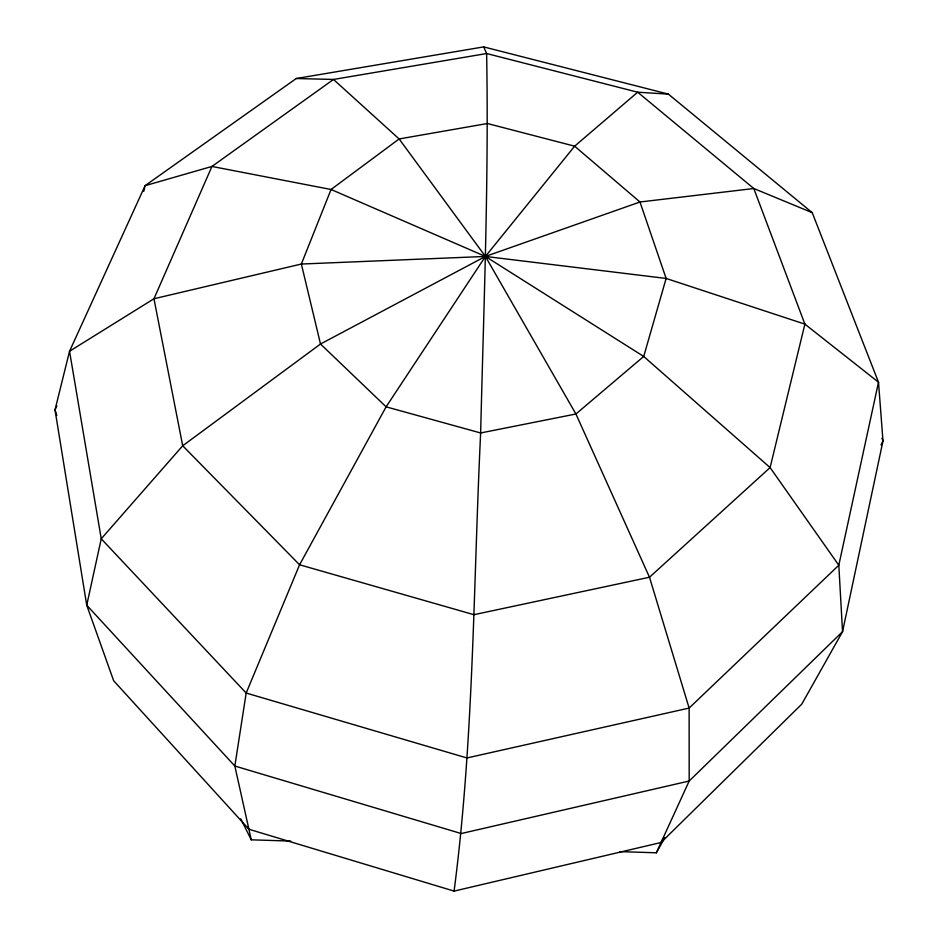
<?xml version="1.0" encoding="UTF-8"?>
<svg xmlns="http://www.w3.org/2000/svg" width="938" height="938" viewBox="0 0 938 938"><rect width="100%" height="100%" fill="white"/><g stroke="black" fill="none" stroke-linecap="round" stroke-linejoin="round"><path stroke-width="1.41" d="M454.086 891.1C473.913 739.273 473.268 585.687 480.643 432.969C483.727 306.515 488.897 180.037 486.623 53.536L483.691 46.9L296.232 78.522L145.085 185.677L69.541 351.258L55.014 409.883L86.73 605.209L113.662 680.742L248.91 829.251L454.086 891.1L661.032 842.512L801.755 704.168L842.547 631.661L882.986 440.942L878.507 382.223L812.226 212.668L668.384 94.117L483.691 46.9M143.784 191.305L144.757 187.084M56.831 405.884L55.014 409.883L56.796 415.44M619.772 851.622L656.33 852.794L689.184 781.026L842.547 631.661L838.807 565.239L878.507 382.223L804.886 324.138L666.132 278.445L485.415 256.437L301.356 264.035L153.961 298.753L69.541 351.258L101.245 538.787L86.73 605.209L234.84 766.029L251.255 839.815L290.745 841.081M881.028 444.882L882.986 440.942L881.931 438.21M656.33 852.794L665.007 837.505M661.032 842.512L663.201 838.701M145.085 185.677L211.941 166.448L333.494 79.449L486.623 53.536L637.688 92.205L668.384 94.117M296.232 78.522L333.494 79.449L399.131 138.953L485.415 256.437L575.92 413.998L649.495 577.245L689.125 708.073L689.184 781.026L461.215 833.542L234.84 766.029L246.178 693.041L299.585 564.782L386.104 406.834L485.415 256.437L574.642 146.187L637.688 92.205L753.8 188.515L812.226 212.668M247.597 826.636L248.91 829.251M240.785 818.862L251.255 839.815M804.886 324.138L770.098 467.593L649.495 577.245L473.948 614.695L299.585 564.782L182.699 445.785L153.961 298.753L211.941 166.448L331.055 189.488L485.415 256.437L643.714 356.452L770.098 467.593L838.807 565.239L689.125 708.073L466.936 757.963L246.178 693.041L101.245 538.787L182.699 445.785L320.503 344.012L485.415 256.437L639.974 201.998L753.8 188.515L804.886 324.138M666.132 278.445L643.714 356.452L575.92 413.998L480.643 432.969L386.104 406.834L320.503 344.012L301.356 264.035L331.055 189.488L399.131 138.953L487.408 123.523L574.642 146.187L639.974 201.998L666.132 278.445"/></g></svg>
